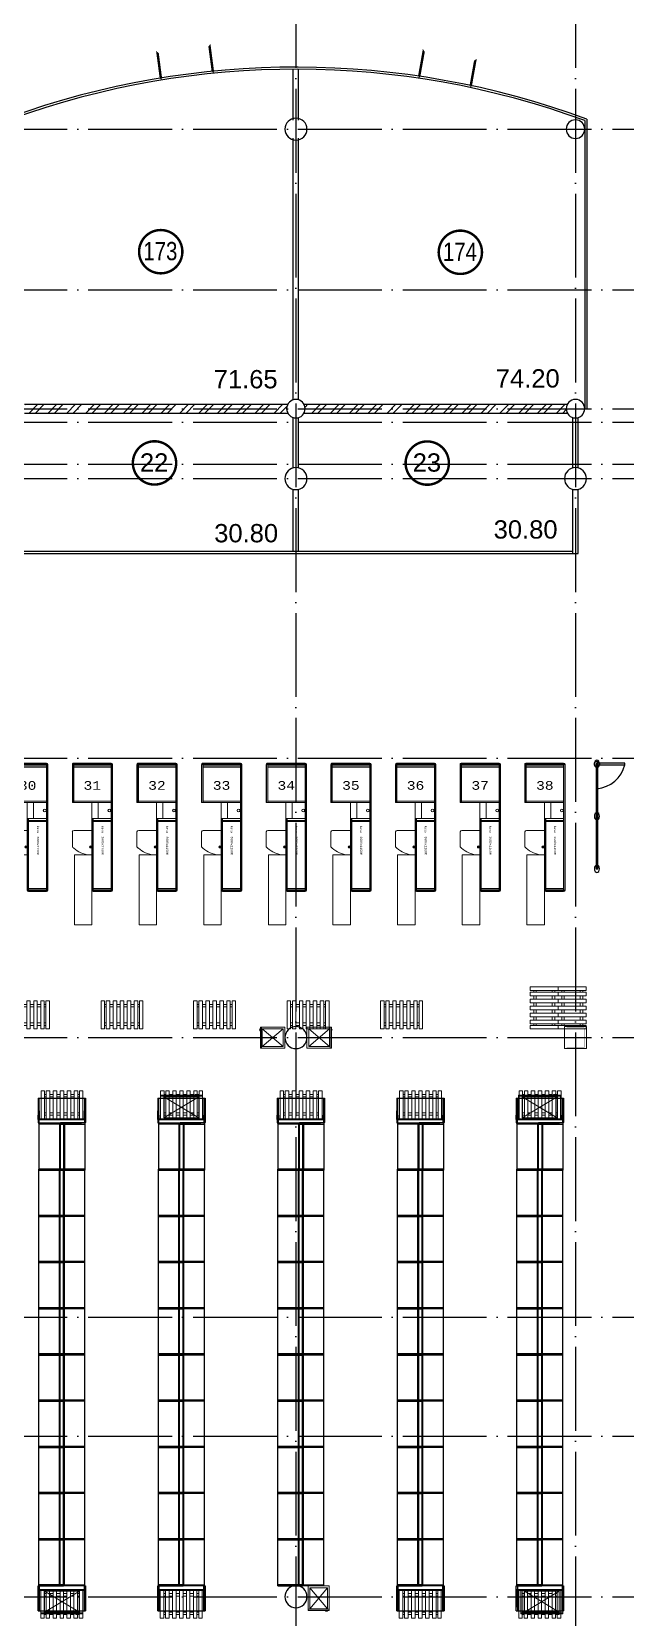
# Model space of a CAD drawing. Extents: x -4497 to 351150, y -50 to 322254.
# Drawn here: x 117209 to 134223, y 157471 to 202875 of the extents above; entities that cross this region are included whole.
import ezdxf
from ezdxf.enums import TextEntityAlignment as Align

# ---------------------------------------------------------------- set-up
doc = ezdxf.new("R2010")
doc.units = 0
doc.header["$LTSCALE"] = 100
doc.linetypes.add('ACAD_ISO04W100', pattern=[30, 24, -3, 0, -3])
doc.linetypes.add('DASHED', pattern=[19.05, 12.7, -6.35])
doc.layers.get('0').update_dxf_attribs({"linetype": 'CONTINUOUS'})
doc.layers.add('2_Касові бокси', color=3, linetype='CONTINUOUS', lineweight=9)
doc.layers.add('refr', color=150, linetype='CONTINUOUS', lineweight=15)
for name, color, linetype in [('Anot', 5, 'CONTINUOUS'), ('axis', 40, 'CONTINUOUS'), ('brick', 12, 'CONTINUOUS'), ('COLON', 5, 'CONTINUOUS'), ('DRAW', 255, 'CONTINUOUS'), ('EEE', 7, 'CONTINUOUS'), ('furn2', 252, 'CONTINUOUS'), ('GKL', 5, 'CONTINUOUS'), ('Glass', 4, 'CONTINUOUS'), ('S', 2, 'CONTINUOUS')]:
    doc.layers.add(name, color=color, linetype=linetype)
doc.layers.add('OBORUD', color=7, linetype='CONTINUOUS', true_color=0x83639d)
doc.styles.add('ARIEL-17.5', font='arial.ttf', dxfattribs={"height": 15})
doc.styles.add('GENERATED_STYLE_1', font='arial.ttf')
doc.styles.get("Standard").update_dxf_attribs({"font": 'monotxt.shx', "width": 0.65, "height": 600})
doc.styles.add('Архітектор', font='cour.ttf')

# ---------------------------------------------------------------- blocks, each defined once
blk = doc.blocks.new('A$C584E3954')
at = {"layer": 'Glass', "linetype": 'Continuous'}
for p, q in [((-885, -1234), (-885, -1174)), ((615, -1234), (615, -1174))]:
    blk.add_line(p, q, dxfattribs=at)
blk.add_lwpolyline([(615, -1234, 70, 70, 0), (615, -1984, 0, 0, 0), (-135, -1234, 0, 0, 0), (-885, -1984, 70, 70, 0), (-885, -1234, 70, 70, 0)], format="xyseb", dxfattribs=at)
blk = doc.blocks.new('Колумб 01 1330х610')
at = {"layer": 'furn2', "color": 7}
for p, q in [((0, -710), (0, 0)), ((0, 0), (30, 0)), ((30, 0), (30, -710)), ((1322, -710), (1322, 0)), ((1322, 0), (1352, 0)), ((1352, 0), (1352, -710)), ((15, -100), (15, -610)), ((15, -120), (1345, -120)), ((1337, -100), (1337, -610)), ((1352, -710), (1352, -10)), ((0, -710), (1352, -710))]:
    blk.add_line(p, q, dxfattribs=at)
at = {"layer": 'furn2', "color": 0, "lineweight": 0}
blk.add_line((1352, -100), (0, -100), dxfattribs=at)
at = {"layer": 'furn2', "color": 7}
blk.add_lwpolyline([(0, -100), (15, -610), (30, -100), (1322, -100), (1337, -610), (1352, -100)], dxfattribs=at)
blk = doc.blocks.new('Колумб 01 1330х1320')
at = {"layer": 'furn2', "color": 7}
for p, q in [((0, 0), (1352, 0)), ((1322, 0), (1322, -700)), ((1352, -710), (1352, 0)), ((1352, 0), (1352, -700)), ((0, 0), (0, -700)), ((15, -610), (15, -100)), ((30, -710), (30, 0)), ((1337, -610), (1337, -100)), ((0, -610), (30, -610)), ((0, -610), (1352, -610)), ((0, -1320), (0, -620)), ((0, -710), (1352, -710)), ((0, -710), (30, -710)), ((15, -590), (1337, -590)), ((15, -710), (15, -1220)), ((15, -730), (1337, -730)), ((30, -610), (30, -1320)), ((1322, -610), (1352, -610)), ((1322, -610), (1352, -610)), ((1322, -1320), (1322, -620)), ((1322, -710), (1352, -710)), ((1322, -710), (1352, -710)), ((1337, -710), (1337, -1220)), ((1352, -610), (1352, -1320)), ((1352, -1320), (1352, -620)), ((0, -1320), (1352, -1320))]:
    blk.add_line(p, q, dxfattribs=at)
blk.add_lwpolyline([(30, -610), (15, -100), (0, -610), (0, -710), (15, -1220), (30, -710), (1322, -710), (1337, -1220), (1352, -710), (1352, -610), (1337, -100), (1322, -610)], dxfattribs=at)
blk = doc.blocks.new('Pallete 120-80')
at = {"layer": 'furn2', "color": 0, "linetype": 'ByBlock', "lineweight": 0, "ltscale": 1000}
for p, q in [((-50, 757), (-50, -43)), ((50, 757), (-50, 757)), ((50, -43), (50, 757)), ((100, 657), (50, 657)), ((100, 587), (50, 587)), ((100, 757), (100, -43)), ((200, 757), (100, 757)), ((200, -43), (200, 757)), ((300, 657), (200, 657)), ((300, 587), (200, 587)), ((300, 757), (300, -43)), ((400, 757), (300, 757)), ((400, -43), (400, 757)), ((500, 657), (400, 657)), ((500, 587), (400, 587)), ((500, 757), (500, -43)), ((600, 757), (500, 757)), ((600, -43), (600, 757)), ((700, 657), (600, 657)), ((700, 587), (600, 587)), ((700, 757), (700, -43)), ((800, 757), (700, 757)), ((800, -43), (800, 757)), ((900, 657), (800, 657)), ((900, 587), (800, 587)), ((900, 757), (900, -43)), ((1000, 757), (900, 757)), ((1000, -43), (1000, 757)), ((1050, 657), (1000, 657)), ((1050, 587), (1000, 587)), ((1050, 757), (1050, -43)), ((1150, 757), (1050, 757)), ((1150, -43), (1150, 757)), ((100, 127), (50, 127)), ((100, 57), (50, 57)), ((300, 127), (200, 127)), ((300, 57), (200, 57)), ((500, 127), (400, 127)), ((500, 57), (400, 57)), ((700, 127), (600, 127)), ((700, 57), (600, 57)), ((900, 127), (800, 127)), ((900, 57), (800, 57)), ((1050, 127), (1000, 127)), ((1050, 57), (1000, 57)), ((-50, -43), (50, -43)), ((100, -43), (200, -43)), ((300, -43), (400, -43)), ((500, -43), (600, -43)), ((700, -43), (800, -43)), ((900, -43), (1000, -43)), ((1050, -43), (1150, -43))]:
    blk.add_line(p, q, dxfattribs=at)
blk = doc.blocks.new('3680 х 1150')
at = {"layer": '2_Касові бокси'}
for p, q in [((-2183, 1110), (-2183, 40)), ((-2173, 1110), (-2173, 40)), ((-2143, 1150), (1459, 1150)), ((-2143, 1150), (-2143, 0)), ((-2143, 1140), (1459, 1140)), ((-2143, 1110), (1459, 1110)), ((-2103, 1110), (-2103, 40)), ((-2063, 1110), (-2063, 40)), ((-1093, 40), (-1093, 1110)), ((-1053, 0), (-1053, 1110)), ((-593, 1110), (-593, 559)), ((-533, 1110), (-533, 599)), ((-523, 1110), (-523, 599)), ((-513, 1110), (-513, 599)), ((1409, 1110), (1409, 599)), ((1419, 1110), (1419, 599)), ((1459, 1150), (1459, 559)), ((1487, 1110), (1487, 599)), ((1497, 1110), (1497, 599)), ((-593, 740), (-1053, 740)), ((1459, 559), (-1053, 559)), ((1459, 599), (-593, 599)), ((-593, 599), (-579, 592)), ((-579, 569), (-593, 559)), ((-579, 592), (-579, 569)), ((1459, 569), (-579, 569)), ((-253, 49), (-253, 559)), ((189, 520), (249, 520)), ((219, 550), (219, 490)), ((447, 559), (447, 487)), ((-2143, 40), (-1053, 40)), ((-2143, 10), (-1053, 10)), ((-2143, 0), (-1053, 0)), ((-213, 0), (213, 0))]:
    blk.add_line(p, q, dxfattribs=at)
for centre, radius in [((-821, 1059), 39.9), ((219, 520), 30)]:
    blk.add_circle(centre, radius, dxfattribs=at)
for centre, radius, start, end in [((-2143, 1110), 40, 90, 180), ((-2143, 1110), 30, 90, 180), ((1457, 1110), 40, 0, 87.0916), ((1457, 1110), 30, 0, 86.1208), ((-271, 531), 719, 316.8034, 356.5239), ((1457, 599), 30, 273.8792, 0), ((1457, 599), 40, 272.9084, 0), ((-2143, 40), 40, 180, 270), ((-2143, 40), 30, 180, 270), ((-193, 57), 60.9, 187.9452, 250.5062), ((141, 114), 135, 302.2551, 325.826)]:
    blk.add_arc(centre, radius, start, end, dxfattribs=at)
at = {"layer": 'Anot'}
blk.add_text('kasa  3680x1150N', height=60, dxfattribs=at).set_placement((-391, 835))
blk = doc.blocks.new('Beer 60-70')
at = {"layer": 'refr', "linetype": 'ByBlock', "lineweight": -2}
for p, q in [((-130, 555), (470, 555)), ((-130, -145), (-130, 555)), ((-80, 505), (420, 505)), ((-80, -95), (-80, 505)), ((420, 505), (420, -95)), ((470, 555), (470, -145)), ((470, -145), (-130, -145)), ((420, -95), (-80, -95))]:
    blk.add_line(p, q, dxfattribs=at)
at = {"layer": 'refr'}
for p, q in [((-129, 522), (469, 522)), ((-80, -93), (420, 505)), ((-80, 505), (420, -93))]:
    blk.add_line(p, q, dxfattribs=at)
at = {"layer": 'refr', "linetype": 'ByBlock', "lineweight": -2}
for centre, radius, start, end in [((394, 537), 40.3, 26.7309, 153.2691), ((394, 515), 54.1, 48.3838, 131.6162)]:
    blk.add_arc(centre, radius, start, end, dxfattribs=at)
blk = doc.blocks.new('Table_ice_2-1m')
at = {"color": 0, "linetype": 'ByBlock'}
blk.add_lwpolyline([(-500, 0), (500, 0), (500, 2000), (-500, 2000)], close=True, dxfattribs=at)
at = {"color": 0, "linetype": 'DASHED', "ltscale": 5, "const_width": 10}
blk.add_lwpolyline([(-400, 100), (400, 100), (400, 1900), (-400, 1900)], close=True, dxfattribs=at)
blk = doc.blocks.new('A$C125E3969')
at = {"layer": '2_Касові бокси', "color": 94, "lineweight": 0}
for points in [[(82161, 69230), (82161, 67230), (81661, 67230), (81661, 69230), (82161, 69230)], [(84011, 69230), (84011, 67230), (83511, 67230), (83511, 69230), (84011, 69230)], [(85861, 69230), (85861, 67230), (85361, 67230), (85361, 69230), (85861, 69230)], [(87711, 69230), (87711, 67230), (87211, 67230), (87211, 69230), (87711, 69230)], [(89561, 69230), (89561, 67230), (89061, 67230), (89061, 69230), (89561, 69230)], [(91411, 69230), (91411, 67230), (90911, 67230), (90911, 69230), (91411, 69230)], [(93261, 69230), (93261, 67230), (92761, 67230), (92761, 69230), (93261, 69230)], [(95111, 69230), (95111, 67230), (94611, 67230), (94611, 69230), (95111, 69230)]]:
    blk.add_lwpolyline(points, dxfattribs=at)
for points in [[(81661, 67230), (82161, 67230), (82161, 69230), (81661, 69230)], [(83511, 67230), (84011, 67230), (84011, 69230), (83511, 69230)], [(85361, 67230), (85861, 67230), (85861, 69230), (85361, 69230)], [(87211, 67230), (87711, 67230), (87711, 69230), (87211, 69230)], [(89061, 67230), (89561, 67230), (89561, 69230), (89061, 69230)], [(90911, 67230), (91411, 67230), (91411, 69230), (90911, 69230)], [(92761, 67230), (93261, 67230), (93261, 69230), (92761, 69230)], [(94611, 67230), (95111, 67230), (95111, 69230), (94611, 69230)]]:
    blk.add_lwpolyline(points, close=True, dxfattribs=at)
at = {"layer": 'furn2'}
for p, q in [((96590, 71835), (96590, 70335)), ((96640, 71835), (96590, 71835)), ((96615, 71832), (96615, 71123)), ((97416, 71860), (96615, 71860)), ((96615, 71860), (96615, 71810)), ((96615, 71810), (97416, 71810)), ((96640, 70335), (96640, 71835)), ((97416, 71810), (97416, 71860)), ((96590, 70335), (96590, 68835)), ((96640, 70335), (96590, 70335)), ((96590, 70335), (96640, 70335)), ((96640, 68835), (96640, 70335)), ((96590, 68835), (96640, 68835))]:
    blk.add_line(p, q, dxfattribs=at)
blk.add_circle((96615, 71835), 73, dxfattribs=at)
blk.add_arc((96521, 72042), 924, 275.847, 345.4905, dxfattribs=at)
at = {"layer": 'furn2', "extrusion": (0, 0, -1)}
for centre in [(96616, 71835), (96616, 70335), (96616, 70335), (96616, 68835)]:
    blk.add_ellipse(centre, major_axis=(0, 109), ratio=0.666667, start_param=3.141593, end_param=9.424778, dxfattribs=at)
at = {"layer": '2_Касові бокси', "color": 94, "lineweight": 0, "rotation": 270}
for p in [(79752, 69677), (81602, 69677), (83452, 69677), (85302, 69677), (87152, 69677), (89002, 69677), (90852, 69677), (92702, 69677), (94552, 69677)]:
    blk.add_blockref('3680 х 1150', p, dxfattribs=at)
at = {"layer": 'furn2'}
for p, rotation in [((94750, 65400, 1), 270), ((95550, 65400, 1), 270), ((80898, 65007, 1), 180), ((83573, 65007, 1), 180), ((86223, 65007, 1), 180), ((88898, 65007, 1), 180), ((91573, 65007, 1), 180), ((81857, 62435, 1), 180), ((85277, 62435, 1), 180), ((88697, 62435, 1), 180), ((92117, 62435, 1), 180), ((95537, 62435, 1), 180), ((81849, 48145, 1), 180), ((85269, 48145, 1), 180), ((85269, 48145, 1), 180), ((92109, 48145, 1), 180), ((95529, 48145, 1), 180)]:
    blk.add_blockref('Pallete 120-80', p, dxfattribs=dict(at, rotation=rotation))
at = {"layer": 'furn2', "color": 0, "lineweight": 0, "xscale": -1}
for name, p, rotation in [('Колумб 01 1330х610', (80627, 61558, 1), 180), ('Колумб 01 1330х610', (84047, 61558, 1), 180), ('Колумб 01 1330х610', (87467, 61558, 1), 180), ('Колумб 01 1330х610', (90887, 61558, 1), 180), ('Колумб 01 1330х610', (94307, 61558, 1), 180), ('Колумб 01 1330х1320', (80643, 61558, 1), 90), ('Колумб 01 1330х1320', (84063, 61558, 1), 90), ('Колумб 01 1330х1320', (87483, 61558, 1), 90), ('Колумб 01 1330х1320', (90903, 61558, 1), 90), ('Колумб 01 1330х1320', (94323, 61558, 1), 90)]:
    blk.add_blockref(name, p, dxfattribs=dict(at, rotation=rotation))
at = {"layer": 'furn2', "color": 0, "lineweight": 0, "rotation": 90}
for p in [(80643, 58884, 1), (84063, 58884, 1), (87483, 58884, 1), (90903, 58884, 1), (94323, 58884, 1), (80643, 57562, 1), (84063, 57562, 1), (87483, 57562, 1), (90903, 57562, 1), (94323, 57562, 1), (80643, 56240, 1), (84063, 56240, 1), (87483, 56240, 1), (90903, 56240, 1), (94323, 56240, 1), (80643, 54918, 1), (84063, 54918, 1), (87483, 54918, 1), (90903, 54918, 1), (94323, 54918, 1), (80643, 53596, 1), (84063, 53596, 1), (87483, 53596, 1), (90903, 53596, 1), (94323, 53596, 1), (80643, 52274, 1), (84063, 52274, 1), (87483, 52274, 1), (90903, 52274, 1), (94323, 52274, 1), (80643, 50952, 1), (84063, 50952, 1), (87483, 50952, 1), (90903, 50952, 1), (94323, 50952, 1), (80643, 49630, 1), (84063, 49630, 1), (87483, 49630, 1), (90903, 49630, 1), (94323, 49630, 1), (80643, 48308, 1), (84063, 48308, 1), (87483, 48308, 1), (90903, 48308, 1), (94323, 48308, 1)]:
    blk.add_blockref('Колумб 01 1330х1320', p, dxfattribs=at)
at = {"layer": 'furn2', "color": 0, "lineweight": 0}
for p in [(80627, 48308, 1), (84047, 48308, 1), (90887, 48308, 1), (94307, 48308, 1)]:
    blk.add_blockref('Колумб 01 1330х610', p, dxfattribs=at)
at = {"layer": 'refr', "rotation": 90}
blk.add_blockref('Beer 60-70', (87540, 63830), dxfattribs=at)
at = {"layer": 'refr'}
for p, xscale, rotation in [((88460, 63830), -1, 270), ((80963, 48063, 1), -2, 180), ((88482, 48163, 1), -1, 180), ((94697, 48063, 1), -2, 180)]:
    blk.add_blockref('Beer 60-70', p, dxfattribs=dict(at, xscale=xscale, rotation=rotation))
at = {"layer": 'refr', "xscale": 0.6299212598532904, "yscale": 0.3149606299266452, "zscale": 0.3937007874015748, "rotation": 180}
blk.add_blockref('Table_ice_2-1m', (96000, 64315), dxfattribs=at)
at = {"layer": 'refr', "xscale": 2}
for p in [(84383, 61803, 1), (94633, 61803, 1)]:
    blk.add_blockref('Beer 60-70', p, dxfattribs=at)
at = {"layer": '2_Касові бокси', "color": 94, "lineweight": 0, "char_height": 250, "attachment_point": 5, "style": 'Архітектор'}
for s, insert in [('30', (80323, 71217)), ('31', (82173, 71217)), ('32', (84023, 71217)), ('33', (85873, 71217)), ('34', (87723, 71217)), ('35', (89573, 71217)), ('36', (91423, 71217)), ('37', (93273, 71217)), ('38', (95123, 71217))]:
    blk.add_mtext(s, dxfattribs=dict(at, insert=insert))
at = {"layer": 'refr', "color": 5, "lineweight": 0, "style": 'GENERATED_STYLE_1'}
for p in [(31750, 11184, 0), (26627, 8259, 0), (27247, 8259, 0)]:
    blk.add_attdef('txt', text='', height=120, dxfattribs=at).set_placement(p, align=Align.BOTTOM_LEFT)

msp = doc.modelspace()

# ---------------------------------------------------------------- hatches: boundary and pattern name
at = {"layer": 'DRAW'}
h = msp.add_hatch(dxfattribs=at)
h.set_pattern_fill('ANSI32,_O', color=256, scale=40)
h.set_pattern_definition([(45, (-3600, 82000), (-269.4077, 269.4077), []), (45, (-3420.4, 82000), (-269.4077, 269.4077), [])])
h.paths.add_polyline_path([(100535.6, 192212.2), (93003, 192212.2, -0.123425), (93034.3, 192087.2, -0.123425), (93003, 191962.2), (100535.6, 191962.2, -0.123425), (100504.3, 192087.2, -0.123425)])
h.paths.add_polyline_path([(108535.6, 192212.2), (101003, 192212.2, -0.123425), (101034.3, 192087.2, -0.123425), (101003, 191962.2), (108535.6, 191962.2, -0.123425), (108504.3, 192087.2, -0.123425)])
h.paths.add_polyline_path([(116535.6, 192212.2), (109003, 192212.2, -0.123425), (109034.3, 192087.2, -0.123425), (109003, 191962.2), (116535.6, 191962.2, -0.123425), (116504.3, 192087.2, -0.123425)])
h.paths.add_polyline_path([(124535.6, 192212.2), (117003, 192212.2, -0.123425), (117034.3, 192087.2, -0.123425), (117003, 191962.2), (124535.6, 191962.2, -0.123425), (124504.3, 192087.2, -0.123425)])
h.paths.add_polyline_path([(132504.3, 192087.2, -0.123425), (132535.6, 192212.2), (125003, 192212.2, -0.123425), (125034.3, 192087.2, -0.123425), (125003, 191962.2), (132535.6, 191962.2, -0.123425)])

# ---------------------------------------------------------------- linework, layer by layer
at = {"layer": 'axis', "linetype": 'ACAD_ISO04W100'}
for p, q in [((124769.3, 318243.4), (124769.3, 84615.2)), ((132769.3, 318243.4), (132769.3, 84615.2)), ((-1176.8, 200087.2), (274434.3, 200087.2)), ((-1176.8, 195487.2), (275749.3, 195487.2)), ((-1176.8, 192087.2), (272433.1, 192087.2)), ((-1176.8, 191702.2), (272433.1, 191702.2)), ((-1176.8, 190502.2), (272433.1, 190502.2)), ((-1176.8, 190087.2), (166454.3, 190087.2)), ((-1176.8, 182087.2), (272433.1, 182087.2)), ((-1176.8, 174087.2), (272433.1, 174087.2)), ((-1176.8, 166087.2), (272433.1, 166087.2)), ((-1176.8, 162687.2), (272433.1, 162687.2))]:
    msp.add_line(p, q, dxfattribs=at)
at = {"layer": 'axis', "color": 2, "linetype": 'ACAD_ISO04W100'}
msp.add_line((-1176.8, 158087.2), (272433.1, 158087.2), dxfattribs=at)
at = {"layer": 'brick', "linetype": 'Continuous'}
for points in [[(117003, 192212.2), (124535.6, 192212.2)], [(125003, 192212.2), (132535.6, 192212.2)], [(117003, 191962.2), (124535.6, 191962.2)], [(125003, 191962.2), (132535.6, 191962.2)]]:
    msp.add_lwpolyline(points, dxfattribs=at)
at = {"layer": 'COLON', "color": 5, "lineweight": 30}
msp.add_lwpolyline([(124454.3, 200087.2, 1), (125084.3, 200087.2, 1)], format="xyb", close=True, dxfattribs=at)
at = {"layer": 'COLON', "lineweight": 30}
for points in [[(132504.3, 200087.2, 1), (133034.3, 200087.2, 1)], [(124504.3, 192087.2, 1), (125034.3, 192087.2, 1)], [(132504.3, 192087.2, 1), (133034.3, 192087.2, 1)], [(124454.3, 174087.2, 1), (125084.3, 174087.2, 1)]]:
    msp.add_lwpolyline(points, format="xyb", close=True, dxfattribs=at)
at = {"layer": 'COLON', "color": 2, "lineweight": 30}
for points in [[(124454.3, 190087.2, 1), (125084.3, 190087.2, 1)], [(132454.3, 190087.2, 1), (133084.3, 190087.2, 1)], [(124454.3, 174087.2, 1), (125084.3, 174087.2, 1)], [(124454.3, 158087.2, 1), (125084.3, 158087.2, 1)]]:
    msp.add_lwpolyline(points, format="xyb", close=True, dxfattribs=at)
at = {"layer": 'EEE', "linetype": 'Continuous', "const_width": 70}
for points in [[(120281.1, 196580.7, 1), (121520.2, 196580.7, 1)], [(128855.2, 196563.6, 1), (130094.3, 196563.6, 1)], [(120103.3, 190535, 1), (121342.5, 190535, 1)], [(127908.4, 190530.9, 1), (129147.6, 190530.9, 1)]]:
    msp.add_lwpolyline(points, format="xyb", close=True, dxfattribs=at)
at = {"layer": 'GKL'}
msp.add_line((132694.3, 187947.5), (132844.3, 187947.5), dxfattribs=at)
for points in [[(124694.3, 200341.3), (124694.3, 201802.2)], [(124844.3, 200341.3), (124844.3, 201802.2)], [(124694.3, 192341.3), (124694.3, 199833)], [(124844.3, 192341.3), (124844.3, 199833)], [(124694.3, 190393.1), (124694.3, 191833)], [(124844.3, 190393.1), (124844.3, 191833)], [(132694.3, 190393.1), (132694.3, 191833)], [(132844.3, 190393.1), (132844.3, 191833)], [(124694.3, 188007.5), (124694.3, 189781.2)], [(124844.3, 188007.5), (124844.3, 189781.2)], [(132694.3, 187947.5), (132694.3, 189781.2)], [(132844.3, 187947.5), (132844.3, 189781.2)]]:
    msp.add_lwpolyline(points, dxfattribs=at)
at = {"layer": 'Glass'}
for p, q in [((133029.9, 200397.2), (133031, 200397.2)), ((133034.3, 200331.7), (133034.3, 192087.2)), ((133094.3, 200373.5), (133094.3, 192087.2)), ((60834.3, 188007.5), (132694.3, 188007.5)), ((60834.3, 187947.5), (132694.3, 187947.5))]:
    msp.add_line(p, q, dxfattribs=at)
for radius, start, end in [(24019.6, 69.72103, 109.95846), (23959.6, 69.82095, 109.90004)]:
    msp.add_arc((124769.3, 177842.7), radius, start, end, dxfattribs=at)

# ---------------------------------------------------------------- block references
for p, rotation in [((121675.6, 200406.1), 187.5176020430011), ((128684.3, 200278.2), 169.8149342871873)]:
    msp.add_blockref('A$C584E3954', p, dxfattribs=dict(at, rotation=rotation))
at = {"layer": 'OBORUD'}
msp.add_blockref('A$C125E3969', (36769.3, 110087.2), dxfattribs=at)

# ---------------------------------------------------------------- texts
at = {"layer": 'EEE', "linetype": 'Continuous', "lineweight": 20, "style": 'ARIEL-17.5', "width": 0.8}
for s, p in [('173', (120889.5, 196597.4)), ('174', (129463.6, 196580.3))]:
    msp.add_text(s, height=523.25, dxfattribs=at).set_placement(p, align=Align.MIDDLE)
at = {"layer": 'EEE', "linetype": 'Continuous', "style": 'ARIEL-17.5'}
for s, p in [('22', (120711.7, 190551.7)), ('23', (128516.8, 190547.6))]:
    msp.add_text(s, height=523.25, dxfattribs=at).set_placement(p, align=Align.MIDDLE)
at = {"layer": 'S', "linetype": 'Continuous', "lineweight": 20, "style": 'ARIEL-17.5'}
for s, p in [('71.65', (123330.9, 192670.3)), ('74.20', (131403.4, 192693.3)), ('30.80', (131342.7, 188370.1)), ('30.80', (123345.7, 188263))]:
    msp.add_text(s, height=523.25, dxfattribs=at).set_placement(p, align=Align.CENTER)

doc.saveas('drawing.dxf')
